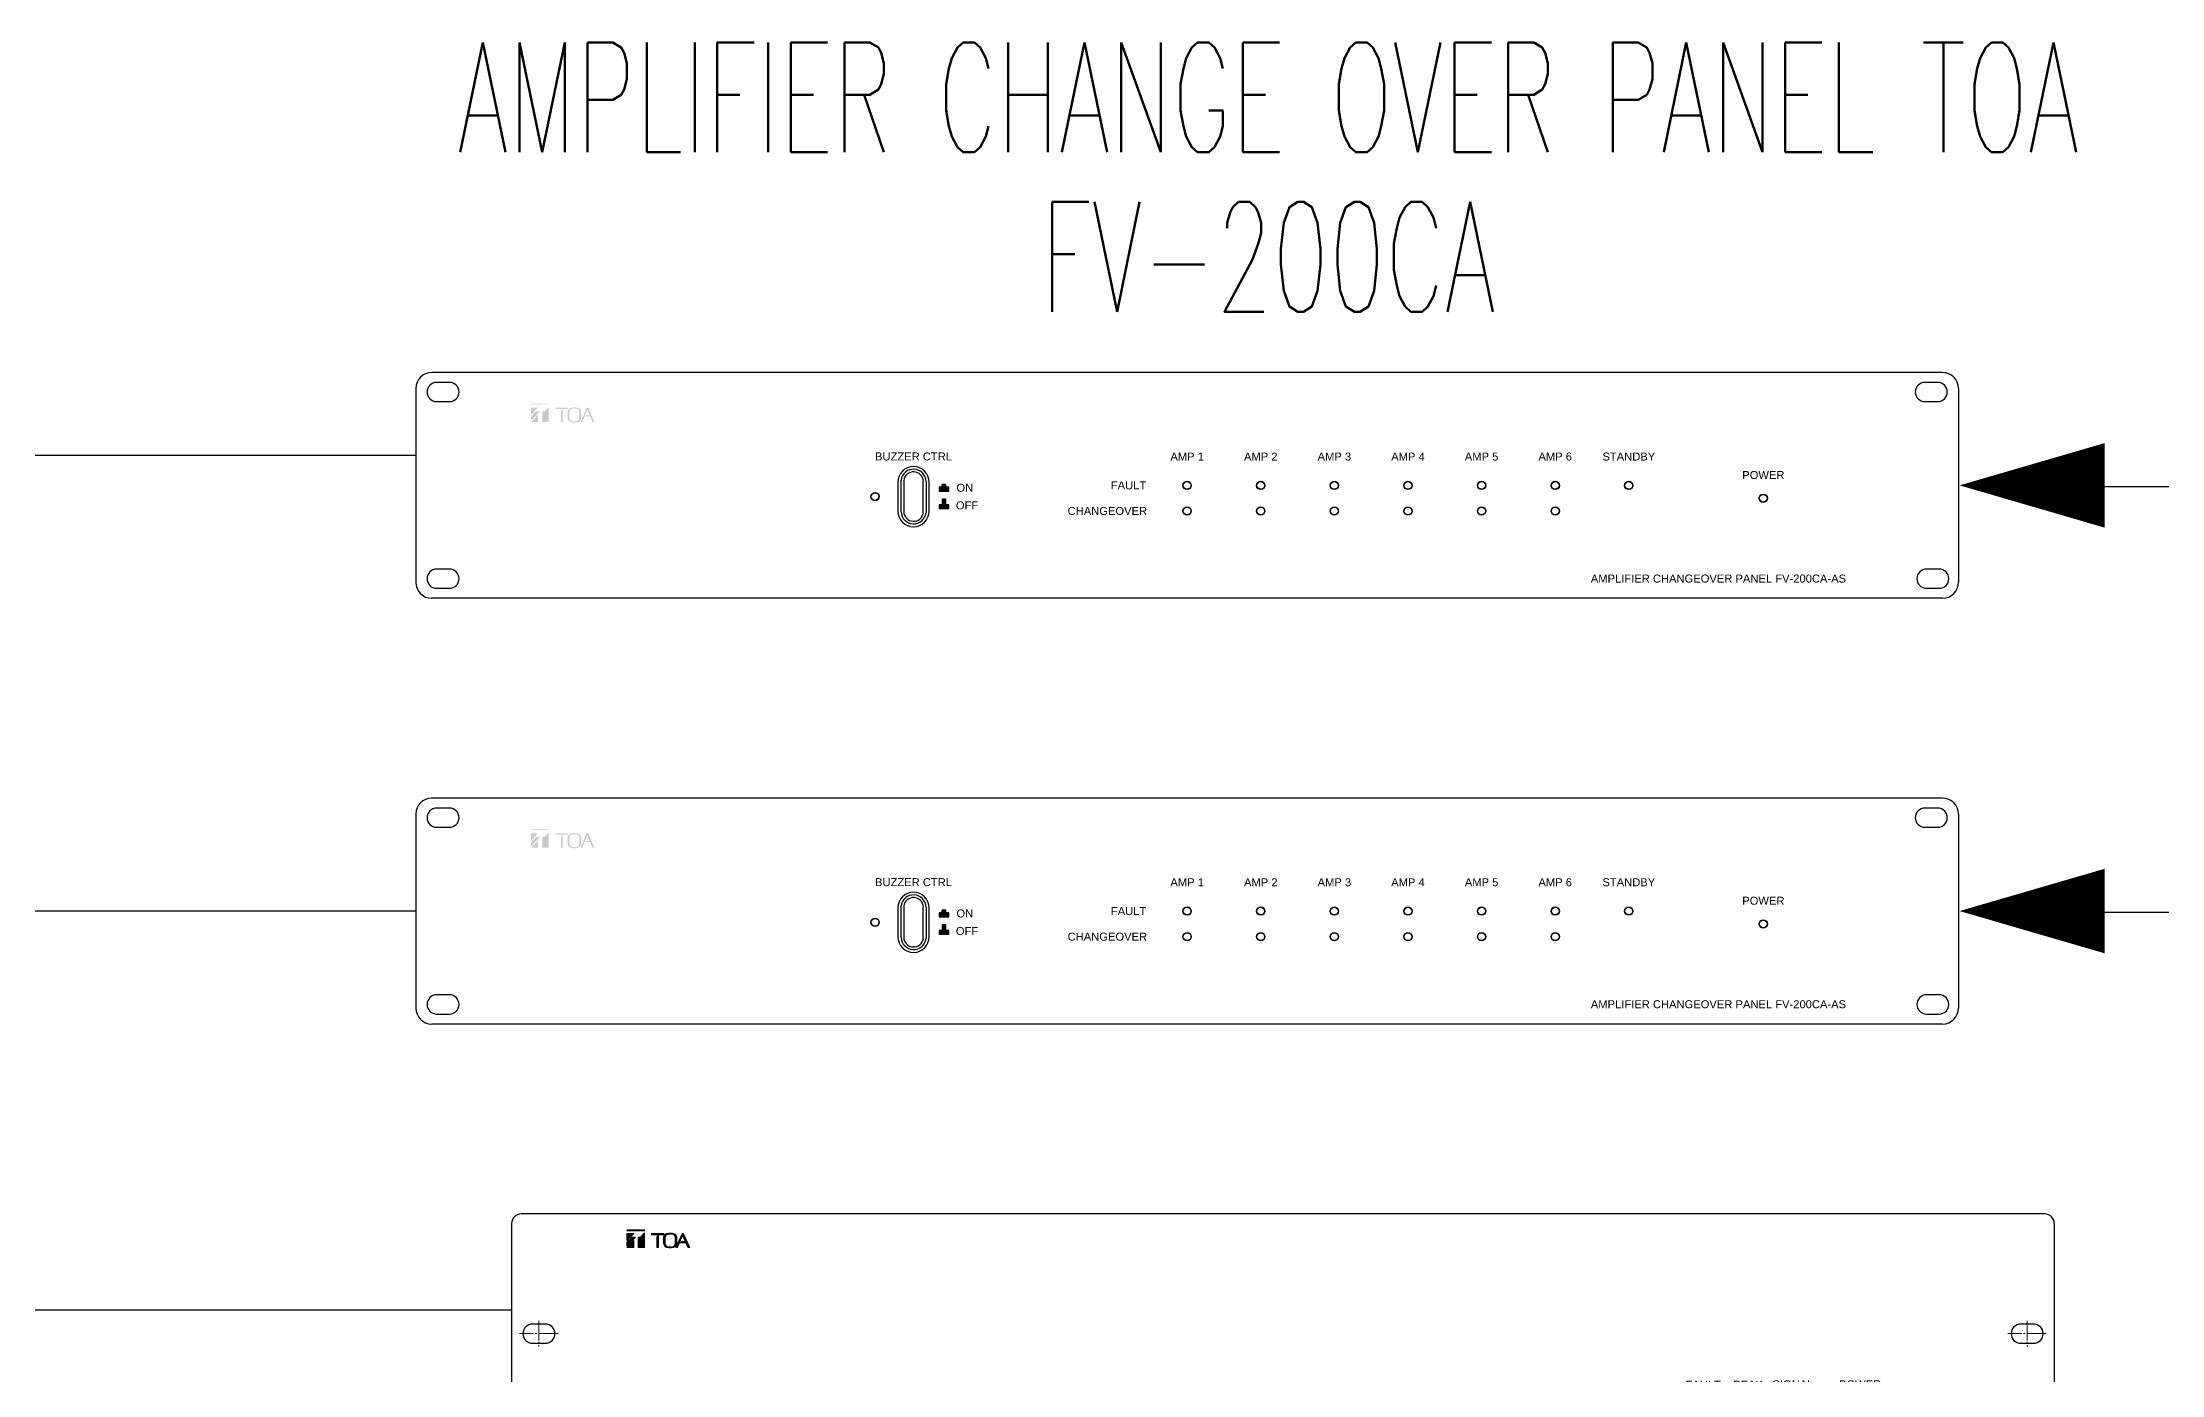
# Model space of a CAD drawing. Header units: millimetres. Extents: x 2974 to 5671, y 1205 to 3288.
# Drawn here: x 4445.4 to 4623, y 2999.3 to 3111 of the extents above; entities that cross this region are included whole.
import ezdxf
from ezdxf.enums import TextEntityAlignment as Align

# ---------------------------------------------------------------- set-up
doc = ezdxf.new("R2010")
doc.units = ezdxf.units.MM
doc.linetypes.add('SLD-CENTER', pattern=[19.05, 15.24, -1.27, 1.27, -1.27])
doc.linetypes.add('SLD-Solid', pattern=[0])
doc.layers.add('FORMAT', color=7, linetype='Continuous', lineweight=0)
doc.layers.add('M-_ACONREDT_A_N', color=3, linetype='Continuous')
doc.layers.add('PRINTING', color=7, linetype='Continuous')
doc.styles.add('HEL', font='')
doc.styles.add('HEL_LT_57', font='')
doc.styles.add('SIMPLEX', font='simplex.shx', dxfattribs={"width": 0.6})
doc.styles.add('Standard1', font='')
doc.styles.get('HEL').set_extended_font_data('Helvetica-Normal')
doc.styles.get('HEL_LT_57').set_extended_font_data('HelveticaNeue LT 57 Cn')
doc.styles.get('Standard1').set_extended_font_data('HelveticaNeue LT 55 Roman')
pattern_1 = [(225, (15143.345011, 2623.1344865), (0.0040792562486, -0.0040792562486), [])]
pattern_2 = [(225, (15143.345011, 2587.444664), (0.0040792562486, -0.0040792562486), [])]

# ---------------------------------------------------------------- blocks, each defined once
blk = doc.blocks.new('200PA')
at = {"linetype": 'Continuous', "lineweight": 0}
for points in [[(-47.5, 15.75), (-47.5, 15.68), (-46.12, 15.68), (-46.12, 15.75)], [(-47.5, 15.47), (-47.5, 14.93), (-46.96, 15.47)], [(-46.82, 15.2), (-47.09, 15.2), (-47.5, 14.79), (-47.5, 14.52)], [(-46.95, 14.93), (-47.5, 14.38), (-46.95, 14.38)], [(-46.12, 15.52), (-46.43, 15.2), (-46.63, 15.2), (-46.63, 14.38), (-46.12, 14.38)], [(-44.61, 15.36), (-44.61, 15.47), (-45.58, 15.47), (-45.58, 15.36)], [(-45.02, 15.35), (-45.16, 15.22), (-45.16, 14.37), (-45.02, 14.37)], [(-42.95, 14.86), (-43.22, 14.86), (-43.34, 14.75), (-42.9, 14.75), (-42.75, 14.37), (-42.59, 14.37), (-43.09, 15.47), (-43.19, 15.47), (-43.67, 14.37), (-43.55, 14.37), (-43.15, 15.32)]]:
    blk.add_hatch(color=7, dxfattribs=at).paths.add_polyline_path(points, flags=0)
h = blk.add_hatch(color=7, dxfattribs=at)
edge = h.paths.add_edge_path(flags=0)
edge.add_arc((-44.23, 14.77), 0.423, 180, 270)
edge.add_line((-44.23, 14.35), (-44.01, 14.35))
edge.add_arc((-44.01, 14.77), 0.423, 270, 360)
edge.add_line((-43.59, 14.77), (-43.59, 15.11))
edge.add_arc((-43.98, 15.11), 0.396, 359.2574, 454.0188)
edge.add_line((-44.01, 15.51), (-44.23, 15.51))
edge.add_arc((-44.23, 15.09), 0.423, 90, 180)
edge.add_line((-44.65, 15.09), (-44.65, 14.77))
edge = h.paths.add_edge_path(flags=0)
edge.add_line((-44.51, 14.7), (-44.51, 15.15))
edge.add_arc((-44.23, 15.15), 0.282, 90, 180, ccw=False)
edge.add_line((-44.23, 15.43), (-44.01, 15.43))
edge.add_arc((-44.01, 15.15), 0.282, 0, 90, ccw=False)
edge.add_line((-43.73, 15.15), (-43.73, 14.7))
edge.add_arc((-44.01, 14.7), 0.282, 270, 360, ccw=False)
edge.add_line((-44.01, 14.42), (-44.23, 14.42))
edge.add_arc((-44.23, 14.7), 0.282, 180, 270, ccw=False)
at = {"color": 7, "linetype": 'SLD-Solid'}
for p, q in [((63.25, 17), (-55.75, 17)), ((-56.5, 16.25), (-56.5, -15.25)), ((64, 16.25), (64, -15.25)), ((-53.87, 8.4), (-54.87, 8.4)), ((62.38, 8.4), (61.38, 8.4)), ((-54.87, 6.9), (-53.87, 6.9)), ((61.38, 6.9), (62.38, 6.9)), ((-53.87, -5.9), (-54.87, -5.9)), ((62.38, -5.9), (61.38, -5.9)), ((-54.87, -7.4), (-53.87, -7.4)), ((61.25, -7.39), (62.49, -7.39)), ((61.38, -7.4), (62.38, -7.4)), ((63.25, -16), (-55.75, -16))]:
    blk.add_line(p, q, dxfattribs=at)
at = {"color": 7, "linetype": 'Continuous', "lineweight": 15}
for p, q in [((-47.5, 15.75), (-46.12, 15.75)), ((-46.12, 15.68), (-47.5, 15.68)), ((-47.5, 14.93), (-46.96, 15.47)), ((-47.5, 15.47), (-46.96, 15.47)), ((-47.5, 15.47), (-47.5, 14.93)), ((-47.5, 14.52), (-46.82, 15.2)), ((-47.09, 15.2), (-47.5, 14.79)), ((-46.95, 14.93), (-47.5, 14.38)), ((-46.82, 15.2), (-47.09, 15.2)), ((-46.95, 14.38), (-46.95, 14.93)), ((-46.43, 15.2), (-46.63, 15.2)), ((-46.63, 15.2), (-46.63, 14.38)), ((-46.43, 15.2), (-46.12, 15.52)), ((-46.12, 15.75), (-46.12, 15.68)), ((-46.12, 15.52), (-46.12, 14.38)), ((-45.58, 15.36), (-45.58, 15.47)), ((-45.58, 15.47), (-44.61, 15.47)), ((-44.61, 15.36), (-45.58, 15.36)), ((-45.02, 15.35), (-45.16, 15.22)), ((-45.16, 14.37), (-45.16, 15.22)), ((-45.02, 15.35), (-45.02, 14.37)), ((-44.65, 14.77), (-44.65, 15.09)), ((-44.61, 15.47), (-44.61, 15.36)), ((-44.51, 14.7), (-44.51, 15.15)), ((-44.23, 15.51), (-44.01, 15.51)), ((-44.23, 15.43), (-44.01, 15.43)), ((-43.73, 15.15), (-43.73, 14.7)), ((-43.67, 14.37), (-43.19, 15.47)), ((-43.59, 14.77), (-43.59, 15.11)), ((-43.15, 15.32), (-43.55, 14.37)), ((-43.19, 15.47), (-43.09, 15.47)), ((-42.95, 14.86), (-43.15, 15.32)), ((-42.59, 14.37), (-43.09, 15.47)), ((-47.5, 14.79), (-47.5, 14.52)), ((-47.5, 14.38), (-46.95, 14.38)), ((-46.12, 14.38), (-46.63, 14.38)), ((-45.02, 14.37), (-45.16, 14.37)), ((-44.23, 14.42), (-44.01, 14.42)), ((-44.23, 14.35), (-44.01, 14.35)), ((-43.55, 14.37), (-43.67, 14.37)), ((-43.34, 14.75), (-43.22, 14.86)), ((-42.9, 14.75), (-43.34, 14.75)), ((-43.22, 14.86), (-42.95, 14.86)), ((-42.75, 14.37), (-42.9, 14.75)), ((-42.59, 14.37), (-42.75, 14.37))]:
    blk.add_line(p, q, dxfattribs=at)
at = {"color": 7, "linetype": 'SLD-Solid'}
for centre, radius in [((36.5, 2.11), 0.325), ((36.5, 2.11), 0.3), ((40, 2.11), 0.325), ((40, 2.11), 0.3), ((43.5, 2.11), 0.325), ((43.5, 2.11), 0.3), ((48.75, 2.11), 0.325), ((48.75, 2.11), 0.3)]:
    blk.add_circle(centre, radius, dxfattribs=at)
for centre, start, end in [((-55.75, 16.25), 90, 180), ((63.25, 16.25), 0, 90), ((-54.87, 7.65), 90, 270), ((-53.87, 7.65), 270, 90), ((61.38, 7.65), 90, 270), ((62.38, 7.65), 270, 90), ((-54.87, -6.65), 90, 270), ((-53.87, -6.65), 270, 90), ((61.38, -6.65), 90, 270), ((62.38, -6.65), 270, 90), ((-55.75, -15.25), 180, 270), ((63.25, -15.25), 270, 0)]:
    blk.add_arc(centre, 0.75, start, end, dxfattribs=at)
at = {"color": 7, "linetype": 'Continuous', "lineweight": 15}
for centre, radius, start, end in [((-44.23, 15.09), 0.423, 90, 180), ((-44.23, 15.15), 0.282, 90, 180), ((-43.98, 15.11), 0.396, 359.2574, 94.0188), ((-44.01, 15.15), 0.282, 0, 90), ((-44.23, 14.77), 0.423, 180, 270), ((-44.23, 14.7), 0.282, 180, 270), ((-44.01, 14.77), 0.423, 270, 0), ((-44.01, 14.7), 0.282, 270, 0)]:
    blk.add_arc(centre, radius, start, end, dxfattribs=at)
at = {"layer": 'FORMAT', "color": 1, "linetype": 'SLD-CENTER', "ltscale": 0.1}
for p, q in [((-54.38, 8.65), (-54.38, 6.65)), ((61.87, 8.65), (61.87, 6.65)), ((-52.88, 7.65), (-55.88, 7.65)), ((63.37, 7.65), (60.37, 7.65)), ((-54.38, -5.65), (-54.38, -7.65)), ((61.87, -5.65), (61.87, -7.65)), ((-52.88, -6.65), (-55.88, -6.65)), ((63.37, -6.65), (60.37, -6.65))]:
    blk.add_line(p, q, dxfattribs=at)
at = {"color": 1, "lineweight": 25, "char_height": 0.625, "style": 'Standard1'}
for s, insert, attachment_point in [('{FAULT}', (36.58, 3.98), 2), ('{PEAK}', (40.08, 3.98), 2), ('{SIGNAL}', (43.58, 4), 2), ('{POWER}', (48.83, 4), 2), ('{POWER AMPLIFIER PANEL FV-248PA-AS}', (55, -14.43), 6)]:
    blk.add_mtext(s, dxfattribs=dict(at, insert=insert, attachment_point=attachment_point))
blk = doc.blocks.new('200')
at = {"layer": 'PRINTING'}
h = blk.add_hatch(color=7, dxfattribs=at)
h.paths.add_polyline_path([(-8.24, 1.67, -0.008775), (-8.05, 2.13), (-7.72, 2.91), (-7.49, 2.34), (-7.84, 2.34), (-7.96, 2.23), (-7.44, 2.23), (-7.21, 1.67), (-7.03, 1.67), (-7.61, 3.09), (-7.8, 3.09), (-8.4, 1.67)])
h.paths.add_polyline_path([(-8.36, 1.98, 0.043205), (-8.35, 2.71, 0.244465), (-8.5, 3, 0.267949), (-9.52, 3, 0.244465), (-9.68, 2.71, 0.039562), (-9.68, 2.04, 0.25551), (-9.51, 1.74, 0.267949), (-8.52, 1.74, 0.209987)])
h.paths.add_polyline_path([(-10.18, 1.67, -0.009069), (-10.19, 2.18), (-10.19, 2.95), (-10.35, 2.79), (-10.35, 2.18, -0.009069), (-10.36, 1.67)])
h.paths.add_polyline_path([(-9.66, 2.96), (-9.66, 3.09), (-10.88, 3.09), (-10.88, 2.96)])
h.paths.add_polyline_path([(-11.59, 1.67), (-11.59, 3.15), (-12, 2.73), (-12.24, 2.73), (-12.24, 1.67)])
h.paths.add_polyline_path([(-12.67, 1.67), (-12.67, 2.36), (-13.35, 1.67)])
h.paths.add_polyline_path([(-13.35, 1.8), (-12.45, 2.73), (-12.89, 2.73), (-13.35, 2.26)])
h.paths.add_polyline_path([(-13.35, 2.39), (-12.67, 3.1), (-13.35, 3.1)])
h.paths.add_polyline_path([(-11.59, 3.44), (-11.59, 3.49), (-13.35, 3.49), (-13.35, 3.44)])
h.paths.add_polyline_path([(-9.51, 2.68, -0.242088), (-9.38, 2.93, -0.267949), (-8.64, 2.93, -0.242088), (-8.52, 2.68, -0.036047), (-8.52, 2.07, -0.257624), (-8.66, 1.81, -0.267949), (-9.37, 1.81, -0.257624), (-9.51, 2.07, -0.036047)], flags=16)
h = blk.add_hatch(dxfattribs=at)
h.set_pattern_fill('ANSI31', scale=0.0064, style=0)
h.set_pattern_definition([(45, (75.460887, -40.990988), (-0.0143684097, 0.0143684097), [])])
h.paths.add_polyline_path([(28.41, -5.23), (28.41, -4.84), (28.13, -4.84), (28.13, -4.59), (27.74, -4.59), (27.74, -4.84), (27.45, -4.84), (27.45, -5.23)])
h.paths.add_polyline_path([(28.13, -6.6), (28.13, -6.03), (27.74, -6.03), (27.74, -6.6), (27.45, -6.6), (27.45, -6.99), (28.41, -6.99), (28.41, -6.6)])
at = {"color": 7, "linetype": 'Continuous'}
for p, q in [((127.77, 6.62, 0.66), (-23.27, 6.62, 0.66)), ((-24.87, 5.02, 0.66), (-24.87, -14.36, 0.66)), ((-21.51, 5.63, 0.66), (-22.79, 5.63, 0.66)), ((127.29, 5.63, 0.66), (126.01, 5.63, 0.66)), ((129.37, 5.02, 0.66), (129.37, -14.36, 0.66)), ((-22.79, 3.71, 0.66), (-21.51, 3.71, 0.66)), ((126.01, 3.71, 0.66), (127.29, 3.71, 0.66)), ((23.65, -7.3, 0.66), (23.65, -4.16, 0.66)), ((23.91, -4.17, 0.66), (23.91, -7.3, 0.66)), ((23.33, -4.35, 0.66), (23.33, -7.23, 0.66)), ((25.87, -7.4, 0.66), (25.87, -4.28, 0.66)), ((26.14, -4.27, 0.66), (26.14, -7.42, 0.66)), ((26.46, -7.23, 0.66), (26.46, -4.35, 0.66)), ((-21.51, -13.04, 0.66), (-22.79, -13.04, 0.66)), ((127.45, -13.04, 0.66), (126.17, -13.04, 0.66)), ((127.77, -15.96, 0.66), (-23.27, -15.96, 0.66)), ((-22.79, -14.96, 0.66), (-21.51, -14.96, 0.66)), ((126.17, -14.96, 0.66), (127.45, -14.96, 0.66))]:
    blk.add_line(p, q, dxfattribs=at)
for centre, radius in [((21.05, -5.79, 0.66), 0.416), ((21.05, -5.79, 0.66), 0.384), ((52.25, -4.67, 0.66), 0.416), ((52.25, -4.67, 0.66), 0.384), ((59.61, -4.67, 0.66), 0.416), ((59.61, -4.67, 0.66), 0.384), ((66.97, -4.67, 0.66), 0.416), ((66.97, -4.67, 0.66), 0.384), ((74.33, -4.67, 0.66), 0.416), ((74.33, -4.67, 0.66), 0.384), ((81.69, -4.67, 0.66), 0.416), ((81.69, -4.67, 0.66), 0.384), ((89.05, -4.67, 0.66), 0.416), ((89.05, -4.67, 0.66), 0.384), ((96.41, -4.67, 0.66), 0.416), ((96.41, -4.67, 0.66), 0.384), ((109.85, -5.95, 0.66), 0.416), ((109.85, -5.95, 0.66), 0.384), ((52.25, -7.23, 0.66), 0.416), ((52.25, -7.23, 0.66), 0.384), ((59.61, -7.23, 0.66), 0.416), ((59.61, -7.23, 0.66), 0.384), ((66.97, -7.23, 0.66), 0.416), ((66.97, -7.23, 0.66), 0.384), ((74.33, -7.23, 0.66), 0.416), ((74.33, -7.23, 0.66), 0.384), ((81.69, -7.23, 0.66), 0.416), ((81.69, -7.23, 0.66), 0.384), ((89.05, -7.23, 0.66), 0.416), ((89.05, -7.23, 0.66), 0.384)]:
    blk.add_circle(centre, radius, dxfattribs=at)
for centre, radius, start, end in [((-23.27, 5.02, 0.66), 1.6, 90, 180), ((127.77, 5.02, 0.66), 1.6, 0, 90), ((-22.79, 4.67, 0.66), 0.96, 90, 270), ((-21.51, 4.67, 0.66), 0.96, 270, 90), ((126.01, 4.67, 0.66), 0.96, 90, 270), ((127.29, 4.67, 0.66), 0.96, 270, 90), ((24.89, -4.35, 0.66), 1.57, 0, 180), ((24.89, -4.3, 0.66), 1.25, 1.4385, 173.2177), ((24.89, -4.3, 0.66), 0.986, 1.6212, 172.3552), ((24.89, -7.23, 0.66), 1.57, 180, 0), ((24.9, -7.27, 0.66), 1.25, 181.4385, 353.2177), ((24.9, -7.27, 0.66), 0.986, 181.6212, 352.3552), ((-23.27, -14.36, 0.66), 1.6, 180, 270), ((-22.79, -14, 0.66), 0.96, 90, 270), ((-21.51, -14, 0.66), 0.96, 270, 90), ((126.17, -14, 0.66), 0.96, 90, 270), ((127.45, -14, 0.66), 0.96, 270, 90), ((127.77, -14.36, 0.66), 1.6, 270, 0)]:
    blk.add_arc(centre, radius, start, end, dxfattribs=at)
at = {"layer": 'PRINTING', "color": 7, "linetype": 'Continuous'}
for p, q in [((27.74, -4.84, 0.66), (27.45, -4.84, 0.66)), ((27.45, -4.84, 0.66), (27.45, -5.23, 0.66)), ((27.45, -5.23, 0.66), (28.41, -5.23, 0.66)), ((28.13, -4.59, 0.66), (27.74, -4.59, 0.66)), ((27.74, -4.59, 0.66), (27.74, -4.84, 0.66)), ((27.74, -6.03, 0.66), (27.74, -6.6, 0.66)), ((28.13, -6.03, 0.66), (27.74, -6.03, 0.66)), ((28.13, -4.84, 0.66), (28.13, -4.59, 0.66)), ((28.41, -4.84, 0.66), (28.13, -4.84, 0.66)), ((28.13, -6.6, 0.66), (28.13, -6.03, 0.66)), ((28.41, -5.23, 0.66), (28.41, -4.84, 0.66)), ((27.74, -6.6, 0.66), (27.45, -6.6, 0.66)), ((27.45, -6.6, 0.66), (27.45, -6.99, 0.66)), ((27.45, -6.99, 0.66), (28.41, -6.99, 0.66)), ((28.41, -6.6, 0.66), (28.13, -6.6, 0.66)), ((28.41, -6.99, 0.66), (28.41, -6.6, 0.66))]:
    blk.add_line(p, q, dxfattribs=at)
at = {"layer": 'PRINTING', "color": 7, "linetype": 'Continuous', "style": 'HEL'}
blk.add_text('POWER', height=0.8, dxfattribs=at).set_placement((109.86, -3.63, 0.66), align=Align.MIDDLE_CENTER)
at = {"layer": 'PRINTING', "color": 7, "linetype": 'Continuous', "insert": (24.89, -1.78, 0.66), "char_height": 0.8, "width": 8.0165, "attachment_point": 5, "style": 'HEL_LT_57'}
blk.add_mtext('{\\fHelveticaNeue LT 55 Roman|b0|i0|c0|p2;BUZZER CTRL}', dxfattribs=at)
at = {"layer": 'PRINTING', "color": 7, "linetype": 'Continuous', "char_height": 0.8, "attachment_point": 5, "style": 'HEL_LT_57'}
for s, insert in [('{\\fHelveticaNeue LT 55 Roman|b0|i0|c0|p2;AMP 1}', (52.25, -1.79, 0.66)), ('{\\fHelveticaNeue LT 55 Roman|b0|i0|c0|p2;AMP 2}', (59.61, -1.79, 0.66)), ('{\\fHelveticaNeue LT 55 Roman|b0|i0|c0|p2;AMP 3}', (66.97, -1.79, 0.66)), ('{\\fHelveticaNeue LT 55 Roman|b0|i0|c0|p2;AMP 4}', (74.33, -1.79, 0.66)), ('{\\fHelveticaNeue LT 55 Roman|b0|i0|c0|p2;AMP 5}', (81.69, -1.79, 0.66)), ('{\\fHelveticaNeue LT 55 Roman|b0|i0|c0|p2;AMP 6}', (89.05, -1.79, 0.66)), ('{\\fHelveticaNeue LT 55 Roman|b0|i0|c0|p2;STANDBY}', (96.41, -1.79, 0.66)), ('{\\fHelveticaNeue LT 55 Roman|b0|i0|c0|p2;OFF}', (30.24, -6.67, 0.66)), ('{\\fHelveticaNeue LT 55 Roman|b0|i0|c0|p2;ON}', (30.02, -4.91, 0.66)), ('{\\fHelveticaNeue LT 55 Roman|b0|i0|c0|p2;FAULT}', (46.39, -4.67, 0.66)), ('{\\fHelveticaNeue LT 55 Roman|b0|i0|c0|p2;CHANGEOVER}', (44.27, -7.23, 0.66)), ('{\\fHelveticaNeue LT 55 Roman|b0|i0|c0|p0;\\c0;AMPLIFIER CHANGEOVER PANEL FV-200CA-AS}', (105.37, -13.99, 0.66))]:
    blk.add_mtext(s, dxfattribs=dict(at, insert=insert))

msp = doc.modelspace()

# ---------------------------------------------------------------- hatches: boundary and pattern name
h = msp.add_hatch()
h.set_pattern_fill('ANSI31', color=256, scale=0.046152, angle=180, style=0)
h.set_pattern_definition(pattern_1)
h.paths.add_polyline_path([(4610.13102, 3073.87756), (4617.13708, 3073.87756), (4617.13708, 3075.91782)])
h = msp.add_hatch()
h.set_pattern_fill('ANSI31', color=256, scale=0.046152, angle=180, style=0)
h.set_pattern_definition(pattern_1)
h.paths.add_polyline_path([(4617.13708, 3071.8373), (4617.13708, 3073.87756), (4610.13102, 3073.87756)])
h = msp.add_hatch()
h.set_pattern_fill('ANSI31', color=256, scale=0.046152, angle=180, style=0)
h.set_pattern_definition(pattern_2)
h.paths.add_polyline_path([(4610.13102, 3038.18774), (4617.13708, 3038.18774), (4617.13708, 3040.228)])
h = msp.add_hatch()
h.set_pattern_fill('ANSI31', color=256, scale=0.046152, angle=180, style=0)
h.set_pattern_definition(pattern_2)
h.paths.add_polyline_path([(4617.13708, 3036.14748), (4617.13708, 3038.18774), (4610.13102, 3038.18774)])

# ---------------------------------------------------------------- linework, layer by layer
at = {"color": 0}
msp.add_line((4476.66888, 3076.37745, -1204.84475), (4355.51066, 3076.37745, -1204.84475), dxfattribs=at)
at = {"ltscale": 0.5}
for p, q in [((4617.12222, 3073.7784, -1204.84475), (4696.8162, 3073.87501, -1204.84475)), ((4617.12222, 3038.08858, -1204.84475), (4688.2726, 3038.08858, -1204.84475))]:
    msp.add_line(p, q, dxfattribs=at)
msp.add_line((4476.66888, 3038.18519, -1204.84475), (4360.88434, 3038.18519, -1204.84475))
at = {"color": 7}
msp.add_line((4484.70003, 3004.72788, -1204.84475), (4365.51066, 3004.72788, -1204.84475), dxfattribs=at)
at = {"const_width": 2.25349, "elevation": -1204.84475}
for points in [[(4610.11617, 3073.87501), (4617.12222, 3071.83475), (4617.12222, 3075.91527)], [(4610.11617, 3038.18519), (4617.12222, 3036.14493), (4617.12222, 3040.22545)]]:
    msp.add_lwpolyline(points, close=True, dxfattribs=at)

# ---------------------------------------------------------------- block references
at = {"color": 1}
for name, p, xscale, yscale, zscale in [('200', (4497.521, 3077.78681, -1205.3948), 0.8384982813177412, 0.8384982813177412, 0.8384982813177412), ('200', (4497.521, 3042.09698, -1205.3948), 0.8384982813177412, 0.8384982813177412, 0.8384982813177412), ('200PA', (4545.34129, 2994.54216, -1204.84475), 1.073299265641157, 1.073299265641157, 1.073299265641157)]:
    msp.add_blockref(name, p, dxfattribs=dict(at, xscale=xscale, yscale=yscale, zscale=zscale))

# ---------------------------------------------------------------- texts
at = {"layer": 'M-_ACONREDT_A_N', "color": 0, "ltscale": 0.5, "insert": (4548.12656, 3111.01521, -1204.84475), "char_height": 9.210686, "width": 165.7306556, "attachment_point": 2, "line_spacing_factor": 0.870933, "style": 'SIMPLEX'}
msp.add_mtext('\\W0.6000;AMPLIFIER CHANGE OVER PANEL TOA FV-200CA', dxfattribs=at)

doc.saveas('drawing.dxf')
